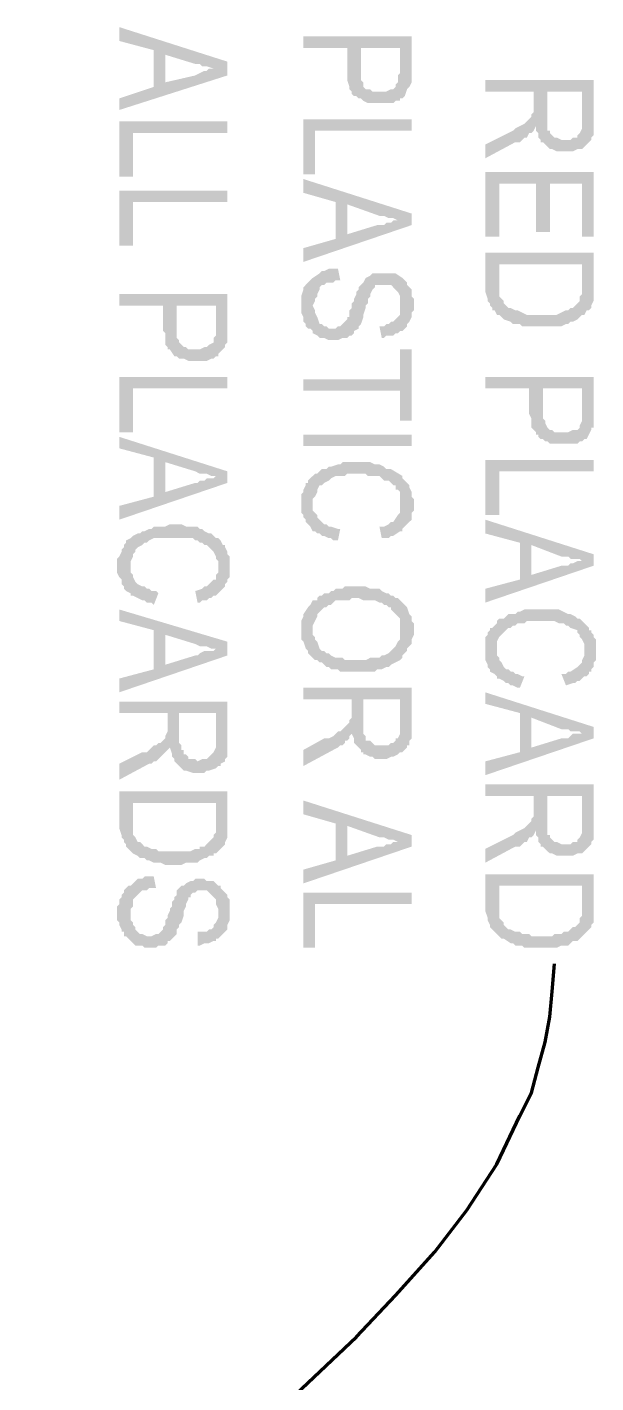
# Model space of a CAD drawing. Header units: inches. Extents: x -186 to 186, y -282 to 282.
# Drawn here: x -146.89 to -137.74, y 105.85 to 127.67 of the extents above; entities that cross this region are included whole.
import ezdxf

# ---------------------------------------------------------------- set-up
doc = ezdxf.new("R2010")
doc.units = ezdxf.units.IN
doc.header["$MEASUREMENT"] = 0
doc.layers.add('H', color=7, linetype='CONTINUOUS', lineweight=100)
doc.layers.add('P', color=250, linetype='CONTINUOUS', lineweight=100)

msp = doc.modelspace()

# ---------------------------------------------------------------- hatches: boundary and pattern name
at = {"layer": 'H', "linetype": 'Continuous'}
for points in [[(-143.667, 126.889), (-143.667, 127.111), (-145.407, 127.667), (-145.407, 127.444), (-144.852, 127.296), (-144.852, 126.704), (-144.667, 127.222), (-144.185, 127.074), (-144.111, 127.074), (-144.074, 127.037), (-144.037, 127.037), (-144, 127.037), (-143.889, 127), (-143.852, 127)], [(-140.704, 126.963), (-140.704, 127.519), (-142.444, 127.519), (-142.444, 127.333), (-141.741, 127.333), (-141.741, 126.926), (-141.741, 126.852), (-141.741, 126.815), (-141.704, 126.704), (-141.704, 126.667), (-141.667, 126.63), (-141.667, 126.593), (-141.63, 126.556), (-141.593, 126.556), (-141.556, 126.519), (-141.519, 126.519), (-141.519, 127.333), (-140.889, 127.333), (-140.889, 126.481), (-140.889, 126.519), (-140.852, 126.519), (-140.815, 126.556), (-140.778, 126.667), (-140.741, 126.704), (-140.704, 126.778), (-140.704, 126.815), (-140.704, 126.852), (-140.704, 126.889)], [(-143.667, 126.889), (-143.852, 127), (-143.889, 127), (-143.963, 127), (-144, 126.963), (-144.037, 126.963), (-144.111, 126.926), (-144.185, 126.889), (-144.667, 126.778), (-144.667, 127.222), (-144.852, 126.704), (-145.407, 126.519), (-145.407, 126.333)], [(-140.889, 126.481), (-140.889, 126.963), (-140.889, 126.926), (-140.926, 126.889), (-140.926, 126.815), (-140.926, 126.778), (-140.963, 126.741), (-140.963, 126.704), (-141, 126.667), (-141.037, 126.667), (-141.111, 126.63), (-141.148, 126.63), (-141.222, 126.63), (-141.296, 126.63), (-141.333, 126.63), (-141.37, 126.667), (-141.444, 126.667), (-141.481, 126.704), (-141.481, 126.778), (-141.519, 126.815), (-141.519, 126.852), (-141.519, 127.333), (-141.519, 126.519), (-141.481, 126.481), (-141.407, 126.444), (-141.37, 126.444), (-141.333, 126.444), (-141.074, 126.444), (-141.037, 126.444), (-141, 126.444), (-140.963, 126.481)], [(-137.778, 126.185), (-137.778, 126.815), (-139.519, 126.815), (-139.519, 126.63), (-138.741, 126.63), (-138.741, 126.407), (-138.704, 126.074), (-138.704, 126.037), (-138.704, 126), (-138.667, 125.963), (-138.667, 125.889), (-138.63, 125.852), (-138.63, 125.815), (-138.593, 125.815), (-138.556, 125.778), (-138.519, 126.63), (-137.963, 126.63), (-137.963, 126.148), (-137.926, 125.741), (-137.889, 125.778), (-137.852, 125.815), (-137.815, 125.852), (-137.815, 125.889), (-137.778, 125.926), (-137.778, 125.963), (-137.778, 126), (-137.778, 126.037), (-137.778, 126.111)], [(-137.926, 125.741), (-137.963, 126.148), (-137.963, 126.111), (-137.963, 126.037), (-138, 125.963), (-138.037, 125.926), (-138.037, 125.889), (-138.111, 125.889), (-138.148, 125.852), (-138.185, 125.852), (-138.222, 125.852), (-138.259, 125.852), (-138.296, 125.852), (-138.37, 125.889), (-138.407, 125.889), (-138.444, 125.926), (-138.481, 125.963), (-138.481, 126), (-138.519, 126), (-138.519, 126.037), (-138.519, 126.111), (-138.519, 126.148), (-138.519, 126.63), (-138.556, 125.778), (-138.519, 125.741), (-138.481, 125.704), (-138.444, 125.704), (-138.37, 125.667), (-138.333, 125.667), (-138.148, 125.667), (-138.111, 125.667), (-138.037, 125.704), (-138, 125.704), (-137.963, 125.704)], [(-138.704, 126.074), (-138.741, 126.407), (-138.741, 126.333), (-138.741, 126.296), (-138.778, 126.259), (-138.778, 126.222), (-138.815, 126.185), (-138.852, 126.148), (-138.889, 126.111), (-139.037, 126.037), (-139.074, 126), (-139.148, 125.963), (-139.519, 125.778), (-139.519, 125.556), (-139.037, 125.815), (-139, 125.815), (-138.963, 125.815), (-138.889, 125.889), (-138.852, 125.889), (-138.815, 125.963), (-138.778, 125.963), (-138.741, 126)], [(-143.667, 125.963), (-143.667, 126.148), (-145.407, 126.148), (-145.407, 125.259), (-145.185, 125.259), (-145.185, 125.963)], [(-140.704, 126), (-140.704, 126.185), (-142.444, 126.185), (-142.444, 125.296), (-142.259, 125.296), (-142.259, 126)], [(-140.704, 124.481), (-140.704, 124.667), (-142.444, 125.222), (-142.444, 125), (-141.926, 124.852), (-141.926, 124.259), (-141.741, 124.815), (-141.222, 124.63), (-141.185, 124.63), (-141.148, 124.63), (-141.074, 124.593), (-141.037, 124.593), (-141, 124.593), (-140.926, 124.556), (-140.889, 124.556)], [(-137.778, 124.296), (-137.778, 125.333), (-139.519, 125.333), (-139.519, 124.296), (-139.296, 124.296), (-139.296, 125.148), (-138.704, 125.148), (-138.704, 124.37), (-138.481, 124.37), (-138.481, 125.148), (-137.963, 125.148), (-137.963, 124.296)], [(-143.667, 124.852), (-143.667, 125.037), (-145.407, 125.037), (-145.407, 124.148), (-145.185, 124.148), (-145.185, 124.852)], [(-140.704, 124.481), (-140.889, 124.556), (-140.926, 124.556), (-140.963, 124.556), (-141, 124.556), (-141.037, 124.519), (-141.111, 124.519), (-141.148, 124.481), (-141.185, 124.481), (-141.259, 124.481), (-141.741, 124.333), (-141.741, 124.815), (-141.926, 124.259), (-142.444, 124.111), (-142.444, 123.889)], [(-137.778, 123.519), (-137.778, 124.037), (-139.519, 124.037), (-139.519, 123.407), (-139.481, 123.296), (-139.481, 123.259), (-139.444, 123.222), (-139.444, 123.185), (-139.407, 123.148), (-139.407, 123.111), (-139.37, 123.111), (-139.333, 123.037), (-139.296, 123.037), (-139.296, 123.852), (-137.963, 123.852), (-137.963, 123.519), (-137.963, 123.037), (-137.926, 123.037), (-137.889, 123.111), (-137.852, 123.111), (-137.815, 123.148), (-137.815, 123.185), (-137.778, 123.259), (-137.778, 123.296), (-137.778, 123.333), (-137.778, 123.37), (-137.778, 123.407), (-137.778, 123.481)], [(-140.667, 123.222), (-140.667, 123.296), (-140.704, 123.333), (-140.704, 123.37), (-140.704, 123.444), (-140.741, 123.481), (-140.778, 123.519), (-140.778, 123.556), (-140.815, 123.593), (-140.852, 123.63), (-140.963, 123.704), (-141, 123.704), (-141.037, 123.704), (-141.111, 123.704), (-141.222, 123.704), (-141.296, 123.704), (-141.333, 123.704), (-141.37, 123.667), (-141.444, 123.63), (-141.481, 123.556), (-141.519, 123.519), (-141.556, 123.481), (-141.556, 123.444), (-141.593, 123.407), (-141.593, 123.37), (-141.63, 123.296), (-141.63, 123.259), (-141.667, 123.222), (-141.667, 123.148), (-141.704, 123.111), (-141.704, 123.037), (-141.704, 123), (-141.741, 123), (-141.741, 122.963), (-141.815, 122.889), (-141.852, 122.852), (-141.889, 122.852), (-141.926, 122.815), (-141.963, 122.815), (-142, 122.815), (-142.037, 122.815), (-142.074, 122.852), (-142.111, 122.852), (-142.148, 122.889), (-142.185, 122.889), (-142.222, 123), (-142.259, 123.074), (-142.259, 123.111), (-142.296, 123.185), (-142.296, 123.63), (-142.333, 123.593), (-142.37, 123.556), (-142.407, 123.519), (-142.444, 123.481), (-142.444, 123.444), (-142.481, 123.333), (-142.481, 123.296), (-142.481, 123.074), (-142.444, 123), (-142.444, 122.926), (-142.407, 122.889), (-142.407, 122.852), (-142.37, 122.815), (-142.333, 122.815), (-142.296, 122.778), (-142.296, 122.741), (-142.222, 122.704), (-142.185, 122.667), (-142.111, 122.667), (-142.037, 122.63), (-141.889, 122.63), (-141.815, 122.667), (-141.778, 122.667), (-141.741, 122.667), (-141.704, 122.704), (-141.667, 122.704), (-141.63, 122.741), (-141.63, 122.778), (-141.556, 122.815), (-141.556, 122.852), (-141.519, 122.889), (-141.481, 123), (-141.481, 123.037), (-141.444, 123.148), (-141.444, 123.185), (-141.407, 123.222), (-141.407, 123.296), (-141.37, 123.333), (-141.37, 123.37), (-141.333, 123.444), (-141.296, 123.481), (-141.296, 123.519), (-141.222, 123.519), (-141.185, 123.519), (-141.074, 123.519), (-141.037, 123.519), (-141, 123.481), (-140.963, 123.444), (-140.926, 123.407), (-140.889, 123.333), (-140.889, 123.259), (-140.889, 123.222), (-140.852, 122.778), (-140.815, 122.815), (-140.778, 122.852), (-140.778, 122.889), (-140.741, 122.926), (-140.704, 123), (-140.704, 123.074), (-140.667, 123.111), (-140.667, 123.148)], [(-141.852, 123.593), (-141.889, 123.778), (-142, 123.778), (-142.037, 123.778), (-142.111, 123.741), (-142.148, 123.741), (-142.185, 123.704), (-142.296, 123.63), (-142.296, 123.185), (-142.259, 123.259), (-142.259, 123.296), (-142.222, 123.333), (-142.222, 123.37), (-142.185, 123.444), (-142.185, 123.481), (-142.148, 123.519), (-142.111, 123.519), (-142.074, 123.556), (-142.037, 123.556), (-141.963, 123.556), (-141.926, 123.593)], [(-137.963, 123.037), (-137.963, 123.519), (-137.963, 123.481), (-137.963, 123.37), (-138, 123.333), (-138, 123.296), (-138, 123.259), (-138.037, 123.222), (-138.074, 123.185), (-138.111, 123.148), (-138.148, 123.148), (-138.185, 123.111), (-138.222, 123.111), (-138.296, 123.074), (-138.37, 123.037), (-138.407, 123.037), (-138.444, 123.037), (-138.778, 123.037), (-138.815, 123.037), (-138.852, 123.037), (-138.926, 123.074), (-139, 123.111), (-139.037, 123.111), (-139.111, 123.148), (-139.148, 123.148), (-139.185, 123.185), (-139.222, 123.222), (-139.222, 123.259), (-139.259, 123.296), (-139.296, 123.333), (-139.296, 123.37), (-139.296, 123.407), (-139.296, 123.481), (-139.296, 123.519), (-139.296, 123.852), (-139.296, 123.037), (-139.222, 122.963), (-139.111, 122.926), (-139.074, 122.889), (-139.037, 122.889), (-138.963, 122.889), (-138.926, 122.852), (-138.889, 122.852), (-138.852, 122.852), (-138.778, 122.852), (-138.519, 122.852), (-138.444, 122.852), (-138.37, 122.852), (-138.296, 122.852), (-138.222, 122.889), (-138.185, 122.889), (-138.148, 122.926), (-138.111, 122.926), (-138.037, 122.963), (-138, 123)], [(-143.667, 122.852), (-143.667, 123.37), (-145.407, 123.37), (-145.407, 123.185), (-144.704, 123.185), (-144.704, 122.778), (-144.667, 122.741), (-144.667, 122.667), (-144.667, 122.556), (-144.63, 122.519), (-144.63, 122.481), (-144.593, 122.481), (-144.519, 122.37), (-144.481, 122.37), (-144.481, 123.185), (-143.852, 123.185), (-143.852, 122.37), (-143.815, 122.37), (-143.815, 122.407), (-143.778, 122.444), (-143.741, 122.481), (-143.704, 122.519), (-143.704, 122.556), (-143.667, 122.593), (-143.667, 122.63), (-143.667, 122.667), (-143.667, 122.704), (-143.667, 122.778)], [(-143.852, 122.37), (-143.852, 122.815), (-143.852, 122.741), (-143.852, 122.704), (-143.889, 122.667), (-143.889, 122.63), (-143.889, 122.593), (-143.963, 122.556), (-144, 122.519), (-144.037, 122.519), (-144.111, 122.481), (-144.185, 122.481), (-144.222, 122.481), (-144.296, 122.481), (-144.333, 122.519), (-144.37, 122.519), (-144.407, 122.556), (-144.444, 122.593), (-144.444, 122.63), (-144.481, 122.667), (-144.481, 122.704), (-144.481, 123.185), (-144.481, 122.37), (-144.444, 122.333), (-144.37, 122.333), (-144.296, 122.296), (-144.259, 122.296), (-144.037, 122.296), (-144, 122.296), (-143.926, 122.333), (-143.889, 122.333)], [(-140.852, 122.778), (-140.889, 123.222), (-140.889, 123.111), (-140.889, 123.037), (-140.963, 122.963), (-141, 122.926), (-141.037, 122.926), (-141.074, 122.889), (-141.111, 122.889), (-141.148, 122.852), (-141.222, 122.852), (-141.185, 122.667), (-141.148, 122.667), (-141.111, 122.704), (-141.037, 122.704), (-141, 122.704), (-140.963, 122.741), (-140.926, 122.741), (-140.889, 122.778)], [(-140.704, 121.333), (-140.704, 122.481), (-140.889, 122.481), (-140.889, 122), (-142.444, 122), (-142.444, 121.815), (-140.889, 121.815), (-140.889, 121.333)], [(-143.667, 121.852), (-143.667, 122.037), (-145.407, 122.037), (-145.407, 121.148), (-145.185, 121.148), (-145.185, 121.852)], [(-137.778, 121.481), (-137.778, 122.037), (-139.519, 122.037), (-139.519, 121.852), (-138.815, 121.852), (-138.815, 121.444), (-138.778, 121.37), (-138.778, 121.333), (-138.778, 121.222), (-138.741, 121.185), (-138.704, 121.148), (-138.704, 121.111), (-138.667, 121.111), (-138.667, 121.074), (-138.63, 121.037), (-138.593, 121.037), (-138.593, 121.852), (-137.963, 121.852), (-137.963, 121), (-137.926, 121.037), (-137.889, 121.037), (-137.852, 121.111), (-137.815, 121.185), (-137.815, 121.222), (-137.778, 121.222), (-137.778, 121.296), (-137.778, 121.333), (-137.778, 121.37), (-137.778, 121.444)], [(-137.963, 121), (-137.963, 121.481), (-137.963, 121.444), (-137.963, 121.407), (-137.963, 121.333), (-138, 121.259), (-138, 121.222), (-138.037, 121.185), (-138.111, 121.185), (-138.185, 121.148), (-138.222, 121.148), (-138.296, 121.148), (-138.333, 121.148), (-138.407, 121.148), (-138.444, 121.185), (-138.481, 121.185), (-138.519, 121.222), (-138.556, 121.296), (-138.556, 121.333), (-138.593, 121.37), (-138.593, 121.852), (-138.593, 121.037), (-138.556, 121), (-138.519, 121), (-138.481, 120.963), (-138.407, 120.963), (-138.37, 120.963), (-138.148, 120.963), (-138.111, 120.963), (-138.037, 120.963), (-138, 121)], [(-143.667, 120.333), (-143.667, 120.519), (-145.407, 121.074), (-145.407, 120.889), (-144.852, 120.741), (-144.852, 120.111), (-144.667, 120.667), (-144.185, 120.519), (-144.111, 120.481), (-144.074, 120.481), (-144.037, 120.481), (-144, 120.481), (-143.926, 120.444), (-143.889, 120.444), (-143.852, 120.444)], [(-142.444, 120.926), (-140.704, 120.926), (-140.704, 121.111), (-142.444, 121.111)], [(-143.667, 120.333), (-143.852, 120.444), (-143.889, 120.407), (-143.963, 120.407), (-144, 120.407), (-144.037, 120.37), (-144.111, 120.37), (-144.148, 120.333), (-144.185, 120.333), (-144.667, 120.185), (-144.667, 120.667), (-144.852, 120.111), (-145.407, 119.963), (-145.407, 119.741)], [(-140.852, 120.444), (-141.037, 120.556), (-141.074, 120.556), (-141.111, 120.556), (-141.148, 120.593), (-141.222, 120.63), (-141.259, 120.63), (-141.296, 120.63), (-141.37, 120.667), (-141.407, 120.667), (-141.444, 120.667), (-141.667, 120.667), (-141.704, 120.667), (-141.815, 120.667), (-141.852, 120.63), (-141.889, 120.63), (-142, 120.593), (-142.037, 120.593), (-142.074, 120.556), (-142.148, 120.556), (-142.185, 120.519), (-142.222, 120.481), (-142.259, 120.481), (-142.296, 120.444), (-142.333, 120.407), (-142.37, 120.37), (-142.37, 120.333), (-142.407, 120.333), (-142.407, 120.296), (-142.444, 120.222), (-142.444, 120.185), (-142.481, 120.148), (-142.481, 120.111), (-142.481, 119.889), (-142.481, 119.852), (-142.444, 119.815), (-142.444, 119.778), (-142.407, 119.741), (-142.407, 119.704), (-142.37, 119.667), (-142.333, 119.63), (-142.296, 119.556), (-142.296, 120), (-142.296, 120.074), (-142.259, 120.111), (-142.222, 120.185), (-142.222, 120.222), (-142.185, 120.296), (-142.148, 120.296), (-142.111, 120.333), (-142.037, 120.37), (-142, 120.407), (-141.926, 120.444), (-141.889, 120.444), (-141.852, 120.444), (-141.778, 120.444), (-141.741, 120.481), (-141.444, 120.481), (-141.407, 120.444), (-141.333, 120.444), (-141.296, 120.444), (-141.259, 120.444), (-141.222, 120.444), (-141.185, 120.407), (-141.148, 120.37), (-141.074, 120.37), (-141.037, 120.333), (-141, 120.296), (-140.963, 120.296), (-140.963, 120.222), (-140.926, 120.222), (-140.889, 120.185), (-140.889, 120.111), (-140.889, 120)], [(-137.778, 120.519), (-137.778, 120.704), (-139.519, 120.704), (-139.519, 119.815), (-139.296, 119.815), (-139.296, 120.519)], [(-140.667, 120), (-140.667, 120.074), (-140.704, 120.111), (-140.704, 120.148), (-140.704, 120.185), (-140.741, 120.259), (-140.741, 120.296), (-140.778, 120.333), (-140.815, 120.37), (-140.852, 120.407), (-140.852, 120.444), (-140.889, 120), (-140.889, 119.926), (-140.889, 119.889), (-140.889, 119.852), (-140.926, 119.815), (-141, 119.704), (-141.037, 119.704), (-141.074, 119.667), (-141.148, 119.63), (-141.185, 119.63), (-141.222, 119.63), (-141.185, 119.444), (-141.074, 119.444), (-141.037, 119.481), (-141, 119.481), (-140.889, 119.556), (-140.852, 119.556), (-140.852, 119.593), (-140.815, 119.63), (-140.778, 119.667), (-140.741, 119.704), (-140.704, 119.741), (-140.704, 119.815), (-140.704, 119.852), (-140.667, 119.889), (-140.667, 119.926)], [(-141.852, 119.593), (-141.889, 119.593), (-142, 119.63), (-142.037, 119.63), (-142.074, 119.667), (-142.111, 119.667), (-142.148, 119.704), (-142.185, 119.741), (-142.222, 119.778), (-142.222, 119.815), (-142.259, 119.852), (-142.296, 119.889), (-142.296, 120), (-142.296, 119.556), (-142.259, 119.556), (-142.222, 119.519), (-142.185, 119.519), (-142.148, 119.481), (-142.111, 119.481), (-142.037, 119.444), (-142, 119.444), (-141.963, 119.407), (-141.889, 119.407)], [(-143.815, 119.444), (-143.852, 119.444), (-143.889, 119.481), (-143.926, 119.519), (-143.963, 119.519), (-144.037, 119.556), (-144.074, 119.593), (-144.111, 119.593), (-144.148, 119.63), (-144.222, 119.63), (-144.259, 119.63), (-144.296, 119.63), (-144.333, 119.63), (-144.407, 119.667), (-144.593, 119.667), (-144.667, 119.63), (-144.778, 119.63), (-144.815, 119.63), (-144.852, 119.63), (-144.889, 119.593), (-144.926, 119.593), (-145, 119.556), (-145.037, 119.556), (-145.074, 119.519), (-145.111, 119.519), (-145.185, 119.481), (-145.222, 119.444), (-145.296, 119.407), (-145.296, 119.37), (-145.333, 119.333), (-145.333, 119.296), (-145.37, 119.259), (-145.37, 119.222), (-145.407, 119.148), (-145.444, 119.111), (-145.444, 118.889), (-145.407, 118.815), (-145.37, 118.778), (-145.37, 118.704), (-145.333, 118.667), (-145.333, 118.63), (-145.296, 118.593), (-145.222, 118.556), (-145.222, 119), (-145.222, 119.074), (-145.185, 119.148), (-145.185, 119.185), (-145.148, 119.222), (-145.148, 119.259), (-145.111, 119.296), (-145.037, 119.333), (-145, 119.37), (-144.963, 119.37), (-144.926, 119.407), (-144.852, 119.444), (-144.778, 119.444), (-144.741, 119.444), (-144.704, 119.444), (-144.37, 119.444), (-144.333, 119.444), (-144.296, 119.444), (-144.222, 119.444), (-144.185, 119.407), (-144.148, 119.407), (-144.111, 119.37), (-144.074, 119.37), (-144.037, 119.333), (-144, 119.333), (-143.963, 119.296), (-143.926, 119.259), (-143.889, 119.222), (-143.852, 119.148), (-143.852, 119.111), (-143.815, 119.074), (-143.815, 118.963)], [(-137.778, 119), (-137.778, 119.185), (-139.519, 119.741), (-139.519, 119.519), (-138.963, 119.37), (-138.963, 118.778), (-138.778, 119.333), (-138.296, 119.148), (-138.222, 119.148), (-138.185, 119.148), (-138.148, 119.111), (-138.111, 119.111), (-138.037, 119.111), (-138, 119.111), (-137.963, 119.074)], [(-143.63, 118.963), (-143.63, 119.037), (-143.63, 119.111), (-143.63, 119.148), (-143.667, 119.185), (-143.667, 119.222), (-143.704, 119.296), (-143.704, 119.333), (-143.741, 119.333), (-143.778, 119.407), (-143.815, 119.444), (-143.815, 118.963), (-143.815, 118.889), (-143.852, 118.852), (-143.852, 118.778), (-143.889, 118.778), (-143.926, 118.741), (-143.963, 118.704), (-144, 118.667), (-144.037, 118.667), (-144.074, 118.63), (-144.185, 118.593), (-144.148, 118.407), (-144.111, 118.407), (-144.074, 118.444), (-144, 118.444), (-143.963, 118.481), (-143.926, 118.481), (-143.889, 118.519), (-143.852, 118.519), (-143.815, 118.556), (-143.778, 118.593), (-143.741, 118.63), (-143.704, 118.667), (-143.704, 118.704), (-143.667, 118.741), (-143.667, 118.778), (-143.63, 118.815), (-143.63, 118.889), (-143.63, 118.926)], [(-137.778, 119), (-137.963, 119.074), (-138, 119.074), (-138.037, 119.074), (-138.111, 119.037), (-138.148, 119.037), (-138.185, 119), (-138.296, 119), (-138.778, 118.852), (-138.778, 119.333), (-138.963, 118.778), (-139.519, 118.63), (-139.519, 118.407)], [(-144.778, 118.556), (-144.815, 118.593), (-144.889, 118.593), (-144.926, 118.63), (-144.963, 118.63), (-145, 118.667), (-145.037, 118.667), (-145.111, 118.704), (-145.148, 118.741), (-145.185, 118.815), (-145.185, 118.852), (-145.222, 118.889), (-145.222, 119), (-145.222, 118.556), (-145.222, 118.519), (-145.185, 118.519), (-145.111, 118.481), (-145.037, 118.444), (-145, 118.444), (-144.963, 118.407), (-144.889, 118.407), (-144.852, 118.37)], [(-140.667, 117.963), (-140.667, 118.074), (-140.704, 118.111), (-140.704, 118.148), (-140.704, 118.185), (-140.741, 118.222), (-140.778, 118.333), (-140.852, 118.407), (-140.889, 118.444), (-140.926, 118.481), (-140.963, 118.481), (-141, 118.519), (-141.037, 118.519), (-141.074, 118.556), (-141.111, 118.556), (-141.185, 118.593), (-141.222, 118.63), (-141.296, 118.63), (-141.333, 118.63), (-141.37, 118.63), (-141.444, 118.667), (-141.778, 118.667), (-141.815, 118.63), (-141.852, 118.63), (-141.926, 118.63), (-141.963, 118.593), (-142, 118.593), (-142.037, 118.556), (-142.111, 118.556), (-142.148, 118.519), (-142.185, 118.519), (-142.222, 118.481), (-142.222, 118.444), (-142.296, 118.444), (-142.333, 118.37), (-142.37, 118.333), (-142.444, 118.222), (-142.444, 118.185), (-142.481, 118.111), (-142.481, 118.074), (-142.481, 117.889), (-142.481, 117.852), (-142.481, 117.815), (-142.444, 117.778), (-142.407, 117.667), (-142.37, 117.63), (-142.37, 117.593), (-142.333, 117.556), (-142.296, 117.519), (-142.296, 117.963), (-142.296, 118.037), (-142.259, 118.111), (-142.222, 118.185), (-142.222, 118.222), (-142.185, 118.259), (-142.148, 118.296), (-142.111, 118.333), (-142.074, 118.333), (-142.037, 118.37), (-142, 118.37), (-141.963, 118.407), (-141.926, 118.444), (-141.852, 118.444), (-141.815, 118.444), (-141.778, 118.444), (-141.704, 118.444), (-141.667, 118.481), (-141.556, 118.481), (-141.481, 118.444), (-141.37, 118.444), (-141.333, 118.444), (-141.296, 118.444), (-141.222, 118.407), (-141.185, 118.407), (-141.148, 118.37), (-141.111, 118.37), (-141.074, 118.333), (-141.037, 118.333), (-141.037, 118.296), (-141, 118.259), (-140.963, 118.222), (-140.889, 118.148), (-140.889, 118.074), (-140.889, 117.963), (-140.852, 117.519), (-140.852, 117.556), (-140.815, 117.593), (-140.778, 117.63), (-140.778, 117.667), (-140.741, 117.704), (-140.704, 117.741), (-140.704, 117.778), (-140.704, 117.815), (-140.667, 117.889), (-140.667, 117.926)], [(-143.667, 117.556), (-143.667, 117.778), (-145.407, 118.296), (-145.407, 118.111), (-144.852, 117.963), (-144.852, 117.333), (-144.667, 117.889), (-144.185, 117.741), (-144.111, 117.704), (-144.074, 117.704), (-144.037, 117.704), (-144, 117.704), (-143.926, 117.667), (-143.889, 117.667), (-143.852, 117.667)], [(-137.926, 118.074), (-138, 118.148), (-138.037, 118.148), (-138.074, 118.185), (-138.148, 118.222), (-138.185, 118.222), (-138.259, 118.259), (-138.333, 118.296), (-138.37, 118.296), (-138.407, 118.296), (-138.444, 118.296), (-138.519, 118.296), (-138.704, 118.296), (-138.778, 118.296), (-138.852, 118.296), (-138.889, 118.296), (-138.963, 118.259), (-139, 118.259), (-139.037, 118.222), (-139.111, 118.222), (-139.148, 118.222), (-139.185, 118.185), (-139.222, 118.148), (-139.296, 118.148), (-139.333, 118.111), (-139.333, 118.074), (-139.37, 118.037), (-139.407, 118), (-139.444, 118), (-139.444, 117.963), (-139.481, 117.926), (-139.481, 117.889), (-139.519, 117.852), (-139.519, 117.815), (-139.519, 117.741), (-139.519, 117.556), (-139.519, 117.519), (-139.519, 117.481), (-139.481, 117.407), (-139.481, 117.37), (-139.444, 117.333), (-139.444, 117.296), (-139.37, 117.259), (-139.333, 117.222), (-139.333, 117.667), (-139.333, 117.704), (-139.333, 117.778), (-139.296, 117.852), (-139.259, 117.889), (-139.222, 117.926), (-139.185, 117.963), (-139.148, 118), (-139.111, 118), (-139.074, 118.037), (-139.037, 118.037), (-139, 118.074), (-138.963, 118.074), (-138.889, 118.074), (-138.852, 118.111), (-138.815, 118.111), (-138.481, 118.111), (-138.444, 118.111), (-138.407, 118.111), (-138.333, 118.074), (-138.296, 118.074), (-138.259, 118.074), (-138.222, 118.037), (-138.185, 118.037), (-138.148, 118), (-138.037, 117.963), (-138.037, 117.926), (-138, 117.889), (-138, 117.852), (-137.963, 117.815), (-137.926, 117.741), (-137.926, 117.63)], [(-137.741, 117.63), (-137.741, 117.704), (-137.741, 117.741), (-137.741, 117.815), (-137.778, 117.852), (-137.778, 117.889), (-137.815, 117.926), (-137.815, 117.963), (-137.852, 117.963), (-137.852, 118), (-137.889, 118.037), (-137.926, 118.074), (-137.926, 117.63), (-137.926, 117.556), (-137.963, 117.481), (-137.963, 117.444), (-138.037, 117.37), (-138.148, 117.296), (-138.185, 117.296), (-138.222, 117.259), (-138.296, 117.259), (-138.222, 117.074), (-138.111, 117.111), (-138.074, 117.111), (-138.037, 117.148), (-138, 117.148), (-137.926, 117.222), (-137.889, 117.222), (-137.852, 117.259), (-137.852, 117.296), (-137.815, 117.296), (-137.815, 117.333), (-137.778, 117.37), (-137.778, 117.444), (-137.741, 117.481), (-137.741, 117.519), (-137.741, 117.556)], [(-143.667, 117.556), (-143.852, 117.667), (-143.889, 117.63), (-143.963, 117.63), (-144, 117.63), (-144.037, 117.63), (-144.111, 117.593), (-144.148, 117.556), (-144.185, 117.556), (-144.667, 117.407), (-144.667, 117.889), (-144.852, 117.333), (-145.407, 117.185), (-145.407, 116.963)], [(-140.852, 117.519), (-140.889, 117.963), (-140.889, 117.889), (-140.889, 117.852), (-140.889, 117.815), (-140.926, 117.778), (-140.963, 117.704), (-141, 117.667), (-141.037, 117.63), (-141.074, 117.593), (-141.148, 117.556), (-141.185, 117.556), (-141.222, 117.519), (-141.333, 117.519), (-141.37, 117.519), (-141.444, 117.481), (-141.481, 117.481), (-141.519, 117.481), (-141.63, 117.481), (-141.667, 117.481), (-141.778, 117.481), (-141.815, 117.519), (-141.889, 117.519), (-141.926, 117.519), (-142, 117.556), (-142.037, 117.593), (-142.074, 117.593), (-142.111, 117.63), (-142.148, 117.63), (-142.185, 117.667), (-142.222, 117.778), (-142.259, 117.815), (-142.259, 117.852), (-142.296, 117.889), (-142.296, 117.963), (-142.296, 117.519), (-142.259, 117.481), (-142.222, 117.481), (-142.185, 117.444), (-142.148, 117.444), (-142.111, 117.407), (-142.074, 117.37), (-142.037, 117.37), (-142, 117.333), (-141.926, 117.333), (-141.889, 117.333), (-141.852, 117.296), (-141.815, 117.296), (-141.741, 117.296), (-141.407, 117.296), (-141.37, 117.296), (-141.296, 117.296), (-141.259, 117.333), (-141.222, 117.333), (-141.185, 117.333), (-141.111, 117.37), (-141.074, 117.37), (-141.037, 117.407), (-140.889, 117.481)], [(-138.889, 117.222), (-138.926, 117.222), (-139, 117.259), (-139.037, 117.259), (-139.074, 117.296), (-139.111, 117.296), (-139.148, 117.333), (-139.185, 117.333), (-139.222, 117.37), (-139.259, 117.444), (-139.296, 117.481), (-139.296, 117.519), (-139.333, 117.556), (-139.333, 117.667), (-139.333, 117.222), (-139.333, 117.185), (-139.296, 117.185), (-139.222, 117.148), (-139.185, 117.111), (-139.148, 117.111), (-139.111, 117.074), (-139.074, 117.074), (-139, 117.037), (-138.963, 117.037)], [(-140.704, 116.407), (-140.704, 117.037), (-142.444, 117.037), (-142.444, 116.852), (-141.667, 116.852), (-141.667, 116.63), (-141.667, 116.296), (-141.63, 116.222), (-141.63, 116.185), (-141.63, 116.148), (-141.556, 116.074), (-141.519, 116.037), (-141.519, 116), (-141.481, 116), (-141.481, 116.852), (-140.889, 116.852), (-140.889, 116.407), (-140.889, 116), (-140.852, 116), (-140.815, 116.037), (-140.778, 116.074), (-140.778, 116.111), (-140.741, 116.111), (-140.741, 116.148), (-140.741, 116.185), (-140.704, 116.222), (-140.704, 116.296), (-140.704, 116.333)], [(-137.778, 116.222), (-137.778, 116.407), (-139.519, 116.963), (-139.519, 116.778), (-138.963, 116.63), (-138.963, 116), (-138.778, 116.556), (-138.296, 116.37), (-138.222, 116.37), (-138.185, 116.37), (-138.148, 116.333), (-138.111, 116.333), (-138.037, 116.333), (-138, 116.333), (-137.963, 116.296)], [(-143.667, 116.185), (-143.667, 116.815), (-145.407, 116.815), (-145.407, 116.63), (-144.63, 116.63), (-144.63, 116.407), (-144.593, 116.074), (-144.556, 115.963), (-144.556, 115.926), (-144.519, 115.889), (-144.519, 115.852), (-144.481, 115.815), (-144.444, 115.778), (-144.444, 116.63), (-143.852, 116.63), (-143.852, 116.185), (-143.815, 115.778), (-143.778, 115.778), (-143.778, 115.815), (-143.704, 115.852), (-143.704, 115.889), (-143.667, 115.926), (-143.667, 115.963), (-143.667, 116), (-143.667, 116.074), (-143.667, 116.111)], [(-140.889, 116), (-140.889, 116.407), (-140.889, 116.37), (-140.889, 116.333), (-140.889, 116.296), (-140.926, 116.222), (-140.963, 116.222), (-140.963, 116.185), (-141, 116.148), (-141.037, 116.148), (-141.074, 116.111), (-141.148, 116.111), (-141.185, 116.111), (-141.222, 116.111), (-141.259, 116.111), (-141.296, 116.111), (-141.333, 116.148), (-141.37, 116.185), (-141.444, 116.185), (-141.444, 116.259), (-141.481, 116.296), (-141.481, 116.333), (-141.481, 116.37), (-141.481, 116.852), (-141.481, 116), (-141.481, 115.963), (-141.444, 115.963), (-141.37, 115.926), (-141.333, 115.926), (-141.296, 115.889), (-141.111, 115.889), (-141.037, 115.926), (-141, 115.926), (-140.926, 115.963)], [(-143.815, 115.778), (-143.852, 116.185), (-143.852, 116.148), (-143.852, 116.111), (-143.852, 116.074), (-143.889, 116), (-143.926, 115.963), (-143.963, 115.926), (-144, 115.889), (-144.037, 115.889), (-144.074, 115.889), (-144.148, 115.852), (-144.185, 115.889), (-144.259, 115.889), (-144.296, 115.889), (-144.296, 115.926), (-144.333, 115.963), (-144.37, 115.963), (-144.37, 116.037), (-144.407, 116.037), (-144.407, 116.074), (-144.407, 116.111), (-144.444, 116.148), (-144.444, 116.63), (-144.444, 115.778), (-144.407, 115.741), (-144.37, 115.704), (-144.333, 115.704), (-144.222, 115.667), (-144.037, 115.667), (-144, 115.704), (-143.963, 115.704), (-143.852, 115.741)], [(-141.667, 116.296), (-141.667, 116.63), (-141.667, 116.556), (-141.704, 116.519), (-141.704, 116.481), (-141.741, 116.444), (-141.778, 116.407), (-141.815, 116.37), (-141.852, 116.333), (-141.889, 116.333), (-141.926, 116.296), (-141.963, 116.259), (-142.037, 116.222), (-142.111, 116.222), (-142.444, 116.037), (-142.444, 115.778), (-141.963, 116.037), (-141.889, 116.074), (-141.852, 116.111), (-141.815, 116.111), (-141.778, 116.148), (-141.778, 116.185), (-141.741, 116.185), (-141.704, 116.222), (-141.704, 116.259)], [(-137.778, 116.222), (-137.963, 116.296), (-138, 116.296), (-138.037, 116.296), (-138.111, 116.296), (-138.148, 116.259), (-138.185, 116.222), (-138.296, 116.222), (-138.778, 116.074), (-138.778, 116.556), (-138.963, 116), (-139.519, 115.852), (-139.519, 115.63)], [(-144.593, 116.074), (-144.63, 116.407), (-144.63, 116.333), (-144.667, 116.259), (-144.667, 116.222), (-144.704, 116.185), (-144.741, 116.148), (-144.778, 116.148), (-144.815, 116.111), (-144.852, 116.111), (-144.889, 116.074), (-144.926, 116.037), (-144.963, 116), (-145.037, 116), (-145.407, 115.815), (-145.407, 115.556), (-144.926, 115.815), (-144.889, 115.815), (-144.852, 115.852), (-144.815, 115.852), (-144.778, 115.889), (-144.741, 115.926), (-144.704, 115.963), (-144.667, 116), (-144.63, 116.037)], [(-137.778, 114.852), (-137.778, 115.481), (-139.519, 115.481), (-139.519, 115.296), (-138.741, 115.296), (-138.741, 115.074), (-138.704, 114.741), (-138.704, 114.704), (-138.704, 114.667), (-138.667, 114.63), (-138.667, 114.556), (-138.63, 114.519), (-138.63, 114.481), (-138.593, 114.481), (-138.556, 114.444), (-138.519, 115.296), (-137.963, 115.296), (-137.963, 114.815), (-137.926, 114.407), (-137.889, 114.444), (-137.852, 114.481), (-137.815, 114.519), (-137.815, 114.556), (-137.778, 114.593), (-137.778, 114.63), (-137.778, 114.667), (-137.778, 114.704), (-137.778, 114.778)], [(-143.667, 114.889), (-143.667, 115.37), (-145.407, 115.37), (-145.407, 114.778), (-145.37, 114.667), (-145.37, 114.63), (-145.333, 114.593), (-145.333, 114.556), (-145.296, 114.519), (-145.296, 114.481), (-145.259, 114.444), (-145.222, 114.407), (-145.185, 114.37), (-145.185, 115.185), (-143.852, 115.185), (-143.852, 114.889), (-143.852, 114.37), (-143.815, 114.407), (-143.778, 114.444), (-143.741, 114.481), (-143.704, 114.519), (-143.704, 114.556), (-143.667, 114.63), (-143.667, 114.667), (-143.667, 114.704), (-143.667, 114.778), (-143.667, 114.815)], [(-143.852, 114.37), (-143.852, 114.889), (-143.852, 114.815), (-143.852, 114.704), (-143.889, 114.667), (-143.889, 114.63), (-143.926, 114.593), (-143.963, 114.556), (-144, 114.519), (-144.037, 114.481), (-144.111, 114.481), (-144.111, 114.444), (-144.185, 114.444), (-144.259, 114.407), (-144.296, 114.407), (-144.333, 114.407), (-144.667, 114.407), (-144.704, 114.407), (-144.778, 114.407), (-144.815, 114.444), (-144.889, 114.444), (-144.963, 114.481), (-145, 114.481), (-145.037, 114.519), (-145.074, 114.556), (-145.111, 114.556), (-145.148, 114.63), (-145.185, 114.667), (-145.185, 114.704), (-145.185, 114.778), (-145.185, 114.815), (-145.185, 114.889), (-145.185, 115.185), (-145.185, 114.37), (-145.111, 114.333), (-145.074, 114.296), (-145, 114.296), (-144.963, 114.259), (-144.926, 114.259), (-144.852, 114.222), (-144.815, 114.222), (-144.778, 114.222), (-144.741, 114.222), (-144.667, 114.185), (-144.407, 114.185), (-144.333, 114.222), (-144.259, 114.222), (-144.185, 114.222), (-144.148, 114.222), (-144.111, 114.259), (-144.037, 114.296), (-144, 114.296), (-143.963, 114.333), (-143.889, 114.333), (-143.889, 114.37)], [(-140.704, 114.481), (-140.704, 114.667), (-142.444, 115.222), (-142.444, 115), (-141.926, 114.852), (-141.926, 114.259), (-141.741, 114.815), (-141.222, 114.63), (-141.185, 114.63), (-141.148, 114.63), (-141.074, 114.593), (-141.037, 114.593), (-141, 114.593), (-140.926, 114.556), (-140.889, 114.556)], [(-137.926, 114.407), (-137.963, 114.815), (-137.963, 114.778), (-137.963, 114.704), (-138, 114.63), (-138.037, 114.593), (-138.037, 114.556), (-138.111, 114.556), (-138.148, 114.519), (-138.185, 114.519), (-138.222, 114.519), (-138.259, 114.519), (-138.296, 114.519), (-138.37, 114.556), (-138.407, 114.556), (-138.444, 114.593), (-138.481, 114.63), (-138.481, 114.667), (-138.519, 114.667), (-138.519, 114.704), (-138.519, 114.778), (-138.519, 114.815), (-138.519, 115.296), (-138.556, 114.444), (-138.519, 114.407), (-138.481, 114.37), (-138.444, 114.37), (-138.37, 114.333), (-138.333, 114.333), (-138.148, 114.333), (-138.111, 114.333), (-138.037, 114.37), (-138, 114.37), (-137.963, 114.37)], [(-138.704, 114.741), (-138.741, 115.074), (-138.741, 115), (-138.741, 114.963), (-138.778, 114.926), (-138.778, 114.889), (-138.815, 114.852), (-138.852, 114.815), (-138.889, 114.778), (-139.037, 114.704), (-139.074, 114.667), (-139.148, 114.63), (-139.519, 114.444), (-139.519, 114.222), (-139.037, 114.481), (-139, 114.481), (-138.963, 114.481), (-138.889, 114.556), (-138.852, 114.556), (-138.815, 114.63), (-138.778, 114.63), (-138.741, 114.667)], [(-140.704, 114.481), (-140.889, 114.556), (-140.926, 114.556), (-140.963, 114.556), (-141, 114.556), (-141.037, 114.519), (-141.111, 114.519), (-141.148, 114.481), (-141.185, 114.481), (-141.259, 114.481), (-141.741, 114.333), (-141.741, 114.815), (-141.926, 114.259), (-142.444, 114.111), (-142.444, 113.889)], [(-143.63, 113.444), (-143.63, 113.519), (-143.63, 113.556), (-143.63, 113.63), (-143.667, 113.667), (-143.667, 113.704), (-143.704, 113.741), (-143.741, 113.778), (-143.778, 113.815), (-143.778, 113.852), (-143.815, 113.852), (-143.852, 113.889), (-143.889, 113.926), (-143.963, 113.926), (-144, 113.926), (-144.037, 113.963), (-144.185, 113.963), (-144.222, 113.926), (-144.259, 113.926), (-144.333, 113.889), (-144.37, 113.852), (-144.407, 113.852), (-144.444, 113.815), (-144.481, 113.778), (-144.481, 113.704), (-144.519, 113.667), (-144.519, 113.63), (-144.556, 113.593), (-144.556, 113.519), (-144.593, 113.481), (-144.593, 113.444), (-144.63, 113.37), (-144.63, 113.333), (-144.667, 113.296), (-144.667, 113.222), (-144.704, 113.185), (-144.704, 113.148), (-144.741, 113.111), (-144.778, 113.074), (-144.815, 113.074), (-144.889, 113.037), (-144.926, 113.037), (-144.963, 113.037), (-145.037, 113.074), (-145.074, 113.074), (-145.111, 113.111), (-145.148, 113.148), (-145.148, 113.185), (-145.185, 113.222), (-145.185, 113.259), (-145.222, 113.296), (-145.222, 113.333), (-145.222, 113.407), (-145.222, 113.852), (-145.259, 113.852), (-145.296, 113.815), (-145.333, 113.778), (-145.333, 113.741), (-145.37, 113.704), (-145.37, 113.667), (-145.407, 113.63), (-145.407, 113.556), (-145.444, 113.519), (-145.444, 113.296), (-145.407, 113.259), (-145.407, 113.222), (-145.37, 113.148), (-145.37, 113.111), (-145.333, 113.111), (-145.333, 113.037), (-145.296, 113.037), (-145.259, 113), (-145.222, 112.963), (-145.185, 112.926), (-145.148, 112.889), (-145.111, 112.889), (-145.037, 112.889), (-145, 112.852), (-144.815, 112.852), (-144.778, 112.889), (-144.741, 112.889), (-144.667, 112.889), (-144.63, 112.926), (-144.63, 112.963), (-144.593, 112.963), (-144.556, 113), (-144.519, 113.037), (-144.481, 113.074), (-144.481, 113.148), (-144.444, 113.185), (-144.444, 113.222), (-144.407, 113.259), (-144.37, 113.37), (-144.37, 113.444), (-144.333, 113.519), (-144.333, 113.556), (-144.296, 113.63), (-144.296, 113.667), (-144.259, 113.667), (-144.259, 113.704), (-144.222, 113.741), (-144.185, 113.741), (-144.148, 113.778), (-144, 113.778), (-143.963, 113.741), (-143.926, 113.704), (-143.889, 113.667), (-143.852, 113.63), (-143.852, 113.593), (-143.852, 113.556), (-143.815, 113.481), (-143.815, 113.444), (-143.815, 113), (-143.778, 113.037), (-143.741, 113.074), (-143.704, 113.111), (-143.667, 113.148), (-143.667, 113.185), (-143.667, 113.222), (-143.63, 113.296), (-143.63, 113.333), (-143.63, 113.37)], [(-144.815, 113.815), (-144.852, 114), (-144.926, 114), (-145, 114), (-145.037, 113.963), (-145.074, 113.963), (-145.111, 113.963), (-145.185, 113.889), (-145.222, 113.852), (-145.222, 113.407), (-145.222, 113.444), (-145.222, 113.481), (-145.185, 113.519), (-145.185, 113.556), (-145.185, 113.63), (-145.148, 113.667), (-145.111, 113.704), (-145.074, 113.741), (-145.037, 113.778), (-145, 113.778), (-144.963, 113.778), (-144.926, 113.815), (-144.889, 113.815)], [(-137.778, 113.556), (-137.778, 114.037), (-139.519, 114.037), (-139.519, 113.444), (-139.481, 113.333), (-139.481, 113.296), (-139.444, 113.222), (-139.444, 113.185), (-139.407, 113.148), (-139.37, 113.111), (-139.333, 113.074), (-139.296, 113.037), (-139.296, 113.852), (-137.963, 113.852), (-137.963, 113.556), (-137.963, 113.037), (-137.926, 113.074), (-137.889, 113.111), (-137.852, 113.148), (-137.815, 113.185), (-137.815, 113.222), (-137.778, 113.259), (-137.778, 113.296), (-137.778, 113.333), (-137.778, 113.37), (-137.778, 113.444), (-137.778, 113.481)], [(-140.704, 113.556), (-140.704, 113.741), (-142.444, 113.741), (-142.444, 112.852), (-142.259, 112.852), (-142.259, 113.556)], [(-137.963, 113.037), (-137.963, 113.556), (-137.963, 113.481), (-137.963, 113.37), (-138, 113.333), (-138, 113.296), (-138, 113.259), (-138.037, 113.222), (-138.074, 113.185), (-138.111, 113.185), (-138.148, 113.148), (-138.185, 113.111), (-138.222, 113.111), (-138.259, 113.111), (-138.296, 113.074), (-138.37, 113.074), (-138.407, 113.074), (-138.444, 113.037), (-138.778, 113.037), (-138.815, 113.074), (-138.852, 113.074), (-138.926, 113.074), (-138.963, 113.111), (-139, 113.111), (-139.037, 113.111), (-139.111, 113.148), (-139.148, 113.148), (-139.185, 113.185), (-139.222, 113.222), (-139.222, 113.259), (-139.259, 113.296), (-139.296, 113.333), (-139.296, 113.37), (-139.296, 113.444), (-139.296, 113.481), (-139.296, 113.556), (-139.296, 113.852), (-139.296, 113.037), (-139.259, 113), (-139.222, 113), (-139.111, 112.926), (-139.074, 112.926), (-139.037, 112.889), (-138.963, 112.889), (-138.926, 112.889), (-138.889, 112.852), (-138.852, 112.852), (-138.778, 112.852), (-138.519, 112.852), (-138.444, 112.852), (-138.37, 112.852), (-138.296, 112.889), (-138.259, 112.889), (-138.222, 112.889), (-138.185, 112.889), (-138.148, 112.926), (-138.111, 112.963), (-138.037, 112.963), (-138, 113)], [(-143.815, 113), (-143.815, 113.444), (-143.815, 113.333), (-143.852, 113.259), (-143.889, 113.222), (-143.889, 113.185), (-143.926, 113.148), (-143.963, 113.148), (-144, 113.111), (-144.037, 113.111), (-144.111, 113.111), (-144.148, 113.111), (-144.148, 112.889), (-144.111, 112.889), (-144.037, 112.926), (-144, 112.926), (-143.963, 112.926), (-143.889, 112.963), (-143.852, 112.963), (-143.852, 113)]]:
    msp.add_hatch(color=0, dxfattribs=at).paths.add_polyline_path(points)

# ---------------------------------------------------------------- linework, layer by layer
at = {"layer": 'P', "color": 0, "linetype": 'Continuous'}
msp.add_lwpolyline([(-146.889, 101.296), (-146.333, 102), (-145.704, 102.667), (-145.074, 103.333), (-144.37, 104), (-142.963, 105.296), (-141.593, 106.593), (-140.963, 107.259), (-140.333, 107.963), (-139.815, 108.63), (-139.333, 109.37), (-138.963, 110.148), (-138.778, 110.519), (-138.667, 110.926), (-138.556, 111.333), (-138.481, 111.741), (-138.444, 112.148), (-138.407, 112.593)], dxfattribs=at)

doc.saveas('drawing.dxf')
